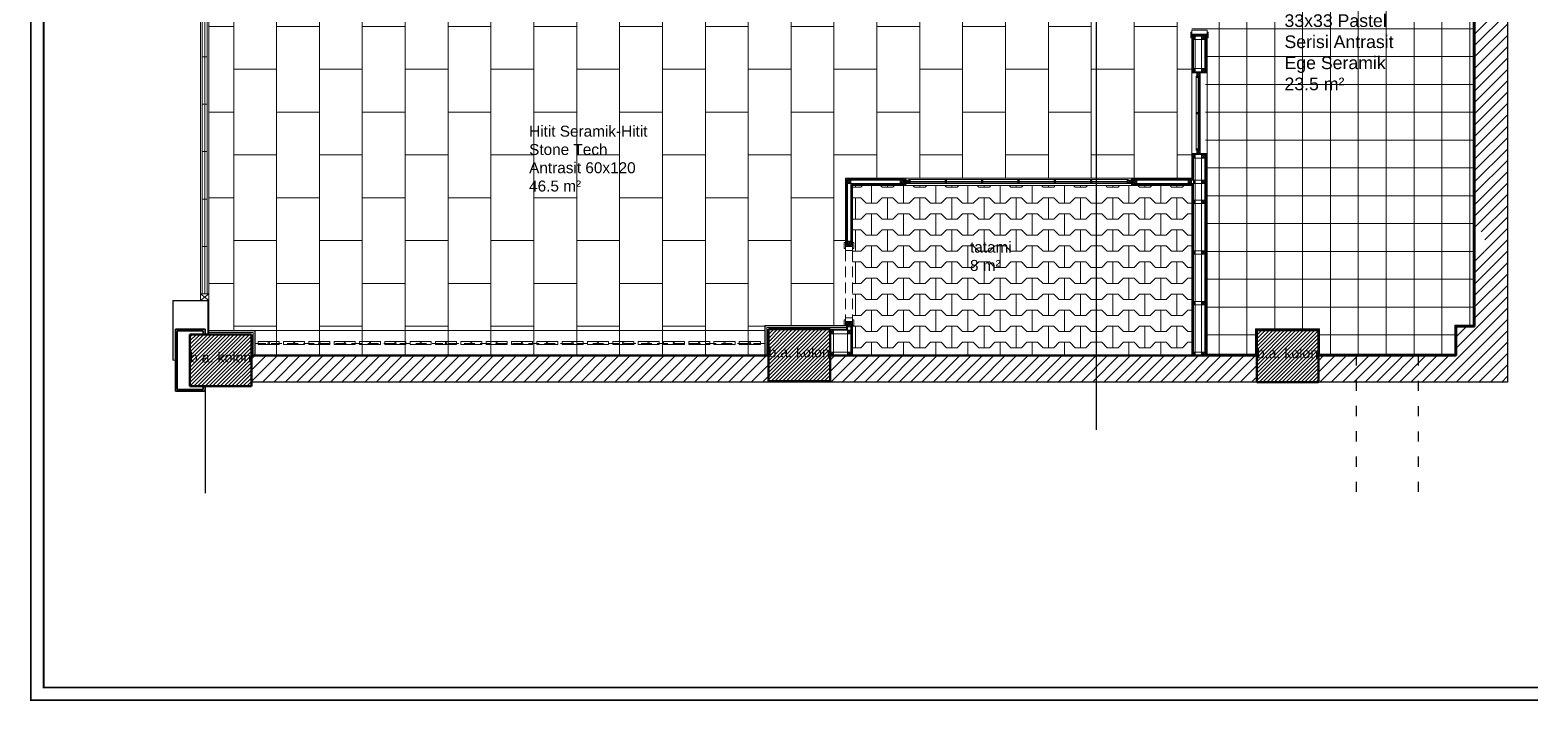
# Model space of a CAD drawing. Header units: millimetres. Extents: x 54215 to 67697, y 23496 to 56611.
# Drawn here: x 60161 to 61939, y 52211 to 53006 of the extents above; entities that cross this region are included whole.
import ezdxf

# ---------------------------------------------------------------- set-up
doc = ezdxf.new("R2010")
doc.units = ezdxf.units.MM
doc.linetypes.add('ACAD_ISO03W100', pattern=[30, 12, -18])
doc.linetypes.add('DASHED', pattern=[19.05, 12.7, -6.35])
for name, color, linetype, lineweight in [('- 0.09', 9, 'Continuous', 9), ('- 0.30', 6, 'Continuous', 30), ('- 0.35', 3, 'Continuous', 35), ('- 0.50', 30, 'Continuous', 50), ('no3_ahsap gorunus on ince', 32, 'Continuous', 13), ('no3_cam kesit arka', 141, 'Continuous', 18), ('no3_duvar kaplama', 8, 'Continuous', 0), ('no3_duvar ytong', 101, 'Continuous', 0), ('no3_döşeme kaplama', 8, 'Continuous', 0), ('no3_kutu profil gorunus', 8, 'Continuous', 0), ('no3_kutuprofil kesit', 74, 'Continuous', 18), ('no3_tefriş arka ince', 65, 'Continuous', 13), ('no3_tefriş arka kalın', 77, 'Continuous', 15), ('no3_yazı duvar', 152, 'Continuous', 0), ('no3_yazı tefriş', 152, 'Continuous', 0), ('t_tefris ince', 34, 'Continuous', 15)]:
    doc.layers.add(name, color=color, linetype=linetype, lineweight=lineweight)
doc.layers.add('0 rölöve', color=7, linetype='Continuous', true_color=0xf1380e)
for name, color, linetype, lineweight, true_color in [('no3_ahsap kesit on', 7, 'Continuous', 20, 0xfca103), ('no3_alçıpan kesit', 7, 'Continuous', 20, 0xf5003d), ('no3_doğrama kesit', 7, 'Continuous', 18, 0x35355a)]:
    doc.layers.add(name, color=color, linetype=linetype, lineweight=lineweight, true_color=true_color)
doc.styles.get("Standard").update_dxf_attribs({"font": 'arial.ttf'})

# ---------------------------------------------------------------- blocks, each defined once
blk = doc.blocks.new('asmakatplanblok')
at = {"layer": '- 0.09'}
h = blk.add_hatch(dxfattribs=at)
h.set_pattern_fill('ANSI31', color=256)
h.set_pattern_definition([(45, (61649.389, 25204.291), (-2.245064, 2.245064), [])])
h.paths.add_polyline_path([(62945, 26874.3), (62872, 26874.3), (62872, 26812.8), (62945, 26812.8)])
h.paths.add_polyline_path([(63630.5, 26869.8), (63557, 26869.8), (63557, 26808.3), (63630.5, 26808.3)])
h.paths.add_polyline_path([(64212, 26868.8), (64138.5, 26868.8), (64138.5, 26807.3), (64212, 26807.3)])
h.paths.add_polyline_path([(64209, 26081.3), (64136, 26081.3), (64136, 26019.8), (64209, 26019.8)])
h.paths.add_polyline_path([(63630.5, 26082.3), (63557.5, 26082.3), (63557.5, 26020.8), (63630.5, 26020.8)])
h.paths.add_polyline_path([(62945, 26076.3), (62872, 26076.3), (62872, 26014.8), (62945, 26014.8)])
h = blk.add_hatch(dxfattribs=at)
h.set_pattern_fill('ANSI31', color=256, scale=3)
h.set_pattern_definition([(45, (61649.389, 25204.291), (-6.735192, 6.735192), [])])
h.paths.add_polyline_path([(64394, 26197.7), (64394, 26174.4), (64406.2, 26174.4), (64406.2, 26197.7)])
h.paths.add_polyline_path([(64138.5, 26868.8), (63630.5, 26869.8), (63630.5, 26835.8), (64138.5, 26835.8)])
h.paths.add_polyline_path([(62945, 26019.8), (64136, 26019.8), (64136, 26051.3), (63630.5, 26051.3), (63630.5, 26020.8), (63557.5, 26020.8), (63557.5, 26051.3), (62945, 26051.3)])
h.paths.add_polyline_path([(63557, 26868.8), (62945, 26868.8), (62945, 26834.8), (63557, 26834.8)])
h.paths.add_polyline_path([(64209, 26019.8), (64433, 26019.8), (64433, 26868.8), (64212, 26868.8), (64212, 26831.8), (64347.5, 26831.8), (64347.5, 26823.3), (64394, 26823.3), (64394, 26085.8), (64372.1, 26085.8), (64372.1, 26051.3), (64209, 26051.3)])
at = {"layer": '- 0.30', "linetype": 'ACAD_ISO03W100'}
blk.add_lwpolyline([(64254, 25889.4), (64254, 26051.3), (64327.3, 26051.3), (64327.3, 25889.4)], dxfattribs=at)
at = {"layer": '- 0.35'}
for p, q in [((62890, 26082.3), (62855, 26082.3)), ((62855, 26082.3), (62855, 26008.8)), ((62888, 26080.3), (62857, 26080.3)), ((62857, 26080.3), (62857, 26010.8)), ((62888, 26080.3), (62888, 26076.3)), ((62890, 26082.3), (62890, 26076.3)), ((62890, 26008.8), (62855, 26008.8)), ((62888, 26010.8), (62857, 26010.8))]:
    blk.add_line(p, q, dxfattribs=at)
at = {"layer": '- 0.35', "color": 2}
for p, q in [((62888, 26010.8), (62888, 26014.8)), ((62890, 26008.8), (62890, 26014.8))]:
    blk.add_line(p, q, dxfattribs=at)
at = {"layer": '- 0.50'}
for p, q in [((64394, 26823.3), (64394, 26085.8)), ((62872, 26076.3), (62872, 26014.8)), ((62945, 26076.3), (62872, 26076.3)), ((62945, 26076.3), (62945, 26014.8)), ((63557.5, 26020.8), (63557.5, 26082.3)), ((63557.5, 26082.3), (63630.5, 26082.3)), ((63630.5, 26082.3), (63630.5, 26020.8)), ((64136, 26019.8), (64136, 26081.3)), ((64136, 26081.3), (64209, 26081.3)), ((64209, 26081.3), (64209, 26019.8)), ((64372.1, 26051.3), (64372.1, 26085.8)), ((64372.1, 26085.8), (64394, 26085.8)), ((62945, 26051.3), (63557.5, 26051.3)), ((63630.5, 26051.3), (64136, 26051.3)), ((64209, 26051.3), (64372.1, 26051.3)), ((63557.5, 26020.8), (63630.5, 26020.8)), ((64136, 26019.8), (64209, 26019.8)), ((62945, 26014.8), (62872, 26014.8))]:
    blk.add_line(p, q, dxfattribs=at)
at = {"color": 1}
blk.add_line((64077.3, 26431.2), (64059, 26431.2), dxfattribs=at)
for p, q in [((63719.8, 26261.3), (63719.8, 26252.9)), ((63987.8, 26261.3), (63987.8, 26252.9)), ((64058.8, 26051.3), (63657.2, 26051.3))]:
    blk.add_line(p, q)
at = {"layer": '0 rölöve'}
blk.add_line((62890, 26008.8), (62890, 25887.9), dxfattribs=at)
blk.add_lwpolyline([(64212, 26868.8), (64433, 26868.8), (64433, 26019.8), (62945, 26019.8)], dxfattribs=at)
at = {"layer": 'no3_ahsap gorunus on ince'}
for p, q in [((62949.4, 26080.7), (63552.7, 26080.7)), ((63522, 26051.3), (62945.9, 26051.3))]:
    blk.add_line(p, q, dxfattribs=at)
for points in [[(63647.3, 26178.2), (63648.8, 26178.2), (63648.8, 26185.2), (63647.3, 26185.2)], [(63648.8, 26180.4), (63657.2, 26180.4), (63657.2, 26175.9), (63648.8, 26175.9)], [(63658.7, 26178.2), (63657.2, 26178.2), (63657.2, 26185.2), (63658.7, 26185.2)], [(63647.3, 26093.7), (63648.8, 26093.7), (63648.8, 26086.7), (63647.3, 26086.7)], [(63648.8, 26091.4), (63657.2, 26091.4), (63657.2, 26095.9), (63648.8, 26095.9)], [(63658.7, 26093.7), (63657.2, 26093.7), (63657.2, 26086.7), (63658.7, 26086.7)]]:
    blk.add_lwpolyline(points, close=True, dxfattribs=at)
at = {"layer": 'no3_ahsap kesit on'}
for points in [[(62894.7, 26080.3), (62949, 26080.3), (62949, 26051.3)], [(62894.7, 26078.3), (62947, 26078.3), (62947, 26051.3)], [(63553.5, 26051.3), (63553.5, 26086.3), (63649.8, 26086.3)], [(63555.5, 26051.3), (63555.5, 26084.3), (63649.8, 26084.3)], [(62953, 26067.8), (62978, 26067.8), (62978, 26064.2), (62953, 26064.2), (62953, 26067.8)], [(62983, 26067.8), (63008, 26067.8), (63008, 26064.2), (62983, 26064.2), (62983, 26067.8)], [(63013, 26067.8), (63038, 26067.8), (63038, 26064.2), (63013, 26064.2), (63013, 26067.8)], [(63043, 26067.8), (63068, 26067.8), (63068, 26064.2), (63043, 26064.2), (63043, 26067.8)], [(63073, 26067.8), (63098, 26067.8), (63098, 26064.2), (63073, 26064.2), (63073, 26067.8)], [(63103, 26067.8), (63128, 26067.8), (63128, 26064.2), (63103, 26064.2), (63103, 26067.8)], [(63133, 26067.8), (63158, 26067.8), (63158, 26064.2), (63133, 26064.2), (63133, 26067.8)], [(63163, 26067.8), (63188, 26067.8), (63188, 26064.2), (63163, 26064.2), (63163, 26067.8)], [(63193, 26067.8), (63218, 26067.8), (63218, 26064.2), (63193, 26064.2), (63193, 26067.8)], [(63223, 26067.8), (63248, 26067.8), (63248, 26064.2), (63223, 26064.2), (63223, 26067.8)], [(63253, 26067.8), (63278, 26067.8), (63278, 26064.2), (63253, 26064.2), (63253, 26067.8)], [(63283, 26067.8), (63308, 26067.8), (63308, 26064.2), (63283, 26064.2), (63283, 26067.8)], [(63313, 26067.8), (63338, 26067.8), (63338, 26064.2), (63313, 26064.2), (63313, 26067.8)], [(63343, 26067.8), (63368, 26067.8), (63368, 26064.2), (63343, 26064.2), (63343, 26067.8)], [(63373, 26067.8), (63398, 26067.8), (63398, 26064.2), (63373, 26064.2), (63373, 26067.8)], [(63403, 26067.8), (63428, 26067.8), (63428, 26064.2), (63403, 26064.2), (63403, 26067.8)], [(63433, 26067.8), (63458, 26067.8), (63458, 26064.2), (63433, 26064.2), (63433, 26067.8)], [(63463, 26067.8), (63488, 26067.8), (63488, 26064.2), (63463, 26064.2), (63463, 26067.8)], [(63493, 26067.8), (63518, 26067.8), (63518, 26064.2), (63493, 26064.2), (63493, 26067.8)], [(63523, 26067.8), (63548, 26067.8), (63548, 26064.2), (63523, 26064.2), (63523, 26067.8)]]:
    blk.add_lwpolyline(points, dxfattribs=at)
at = {"layer": 'no3_alçıpan kesit'}
for p, q in [((64060, 26431.2), (64075.8, 26431.2)), ((64060, 26430), (64075.8, 26430)), ((64060, 26387.5), (64075.8, 26387.5)), ((64060, 26386.3), (64075.8, 26386.3)), ((64060, 26290.6), (64075.8, 26290.6)), ((64060, 26289.4), (64075.8, 26289.4)), ((64060, 26255.1), (64061.2, 26255.1)), ((64060, 26253.9), (64060, 26051.3)), ((64061.2, 26255.1), (64061.2, 26051.3)), ((62893.5, 26116.3), (62893.5, 26076.3)), ((62894.7, 26116.3), (62894.7, 26076.3)), ((63630.5, 26082.3), (63651, 26082.3)), ((63630.5, 26081.1), (63651, 26081.1))]:
    blk.add_line(p, q, dxfattribs=at)
for points in [[(64060, 26386.3), (64060, 26431.2)], [(64061.2, 26386.3), (64061.2, 26431.2)], [(64074.6, 26386.3), (64074.6, 26431.2)], [(64075.8, 26386.3), (64075.8, 26431.2)], [(64060, 26259.1), (64060, 26290.6)], [(64061.2, 26259.1), (64061.2, 26290.6)], [(64074.6, 26051.3), (64074.6, 26290.6)], [(64075.8, 26051.3), (64075.8, 26290.6)], [(64060, 26260.3), (63988.8, 26260.3), (63988.8, 26253.9), (64060, 26253.9)], [(64061.2, 26259.1), (63990, 26259.1), (63990, 26255.1), (64060, 26255.1)], [(64060, 26051.3), (64060, 26255.1)], [(64060, 26051.3), (64060, 26255.1)], [(63649.8, 26082.3), (63649.8, 26090.4), (63656.2, 26090.4), (63656.2, 26051.3)], [(63651, 26081.1), (63651, 26089.2), (63655, 26089.2), (63655, 26051.3)]]:
    blk.add_lwpolyline(points, dxfattribs=at)
for points in [[(63718.8, 26253.9), (63718.8, 26260.3), (63649.8, 26260.3), (63649.8, 26181.4), (63656.2, 26181.4), (63656.2, 26253.9)], [(63717.6, 26255.1), (63717.6, 26259.1), (63651, 26259.1), (63651, 26182.6), (63655, 26182.6), (63655, 26255.1)]]:
    blk.add_lwpolyline(points, close=True, dxfattribs=at)
at = {"layer": 'no3_cam kesit arka'}
for p, q in [((64066.6, 26294.6), (64066.6, 26382.3)), ((64067.1, 26294.6), (64067.1, 26382.3)), ((64067.6, 26294.6), (64067.6, 26382.3)), ((63723.8, 26257.6), (63983.8, 26257.6)), ((63723.8, 26257.1), (63983.8, 26257.1)), ((63723.8, 26256.6), (63983.8, 26256.6))]:
    blk.add_line(p, q, dxfattribs=at)
at = {"layer": 'no3_doğrama kesit'}
for p, q in [((62886.7, 26574.1), (62886.7, 26124.3)), ((62889.7, 26574.1), (62889.7, 26124.3)), ((62892.7, 26574.1), (62892.7, 26124.3)), ((62886.7, 26405.4), (62892.7, 26405.4)), ((62886.7, 26349.2), (62892.7, 26349.2)), ((62886.7, 26293), (62892.7, 26293)), ((62886.7, 26236.7), (62892.7, 26236.7)), ((62886.7, 26180.5), (62892.7, 26180.5))]:
    blk.add_line(p, q, dxfattribs=at)
for p in [(62889.7, 26405.4), (62889.7, 26349.2), (62889.7, 26293), (62889.7, 26236.7), (62889.7, 26180.5)]:
    blk.add_point(p, dxfattribs=at)
at = {"layer": 'no3_duvar kaplama'}
for p, q in [((64392.5, 26087.3), (64392.5, 26714.3)), ((64393.5, 26086.3), (64393.5, 26715.3)), ((64059, 26386.3), (64059, 26432.4)), ((64059, 26386.3), (64067.4, 26386.3)), ((64075.8, 26386.3), (64077.3, 26386.3)), ((64059, 26290.6), (64059, 26261.3)), ((64059, 26290.6), (64067.4, 26290.6)), ((64059, 26290.6), (64077.3, 26290.6)), ((64059, 26290.6), (64067.4, 26290.6)), ((63648.8, 26261.3), (63719.8, 26261.3)), ((64059, 26252.9), (64059, 26051.3)), ((63648.8, 26086.3), (63648.8, 26091.4)), ((63657.2, 26051.3), (63657.2, 26091.4)), ((64370.6, 26082.8), (64370.6, 26087.3)), ((64370.6, 26087.3), (64392.5, 26087.3)), ((64370.6, 26081.8), (64371.6, 26081.8)), ((64371.6, 26081.8), (64371.6, 26086.3)), ((64371.6, 26086.3), (64393.5, 26086.3))]:
    blk.add_line(p, q, dxfattribs=at)
at = {"layer": 'no3_duvar kaplama', "color": 251, "linetype": 'DASHED'}
for p, q in [((63648.8, 26175.9), (63648.8, 26095.9)), ((63657.2, 26175.9), (63657.2, 26095.9))]:
    blk.add_line(p, q, dxfattribs=at)
at = {"layer": 'no3_duvar kaplama'}
for points in [[(64076.3, 26431.2), (64076.3, 26386.3)], [(64077.3, 26431.2), (64077.3, 26386.3)], [(64076.3, 26290.6), (64076.3, 26081.8), (64077.3, 26081.8)], [(64077.3, 26290.6), (64077.3, 26082.8)], [(63719.8, 26252.9), (63719.8, 26261.3), (63648.8, 26261.3), (63648.8, 26180.4), (63657.2, 26180.4), (63657.2, 26252.9), (63719.8, 26252.9)], [(64059, 26261.3), (63987.8, 26261.3), (63987.8, 26252.9), (64059, 26252.9)], [(63553.1, 26051.3), (63553.1, 26086.7), (63648.8, 26086.7)], [(63648.8, 26086.3), (63648.8, 26091.4), (63657.2, 26091.4), (63657.2, 26051.3)], [(62894.7, 26080.7), (62949.4, 26080.7), (62949.4, 26051.3)], [(64076.3, 26081.8), (64076.3, 26051.8), (64135.5, 26051.8), (64135.5, 26081.8)], [(64077.3, 26082.8), (64077.3, 26052.8), (64134.5, 26052.8), (64134.5, 26082.8)], [(64134.5, 26082.8), (64210.5, 26082.8)], [(64134.5, 26081.8), (64210.5, 26081.8)], [(64209.5, 26081.8), (64209.5, 26051.8), (64371.6, 26051.8), (64371.6, 26082.8)], [(64210.5, 26082.8), (64210.5, 26052.8), (64370.6, 26052.8), (64370.6, 26082.8)]]:
    blk.add_lwpolyline(points, dxfattribs=at)
at = {"layer": 'no3_duvar ytong', "lineweight": 13}
for p, q in [((63648.8, 26180.4), (63648.8, 26261.3)), ((63657.2, 26180.4), (63657.2, 26252.9)), ((63657.2, 26252.9), (63719.8, 26252.9)), ((63987.8, 26261.3), (64058.8, 26261.3))]:
    blk.add_line(p, q, dxfattribs=at)
blk.add_lwpolyline([(63648.8, 26180.4), (63657.2, 26180.4)], dxfattribs=at)
at = {"layer": 'no3_kutu profil gorunus'}
for p, q in [((62884.7, 26124.3), (62884.3, 26757.8)), ((62894.3, 26757.8), (62894.7, 26124.3)), ((64064.1, 26296.1), (64064.1, 26380.8)), ((64069.1, 26296.1), (64069.1, 26380.8)), ((63725.3, 26260.1), (63982.3, 26260.1)), ((63725.3, 26255.1), (63982.3, 26255.1))]:
    blk.add_line(p, q, dxfattribs=at)
for points in [[(64063.2, 26426), (64070.6, 26426), (64070.6, 26391.5), (64063.2, 26391.5)], [(64063.2, 26285.4), (64070.6, 26285.4), (64070.6, 26259.1), (64063.2, 26259.1)], [(64063.2, 26255.1), (64070.6, 26255.1), (64070.6, 26235.3), (64063.2, 26235.3)], [(64063.2, 26231.3), (64070.6, 26231.3), (64070.6, 26175.3), (64063.2, 26175.3)], [(64063.2, 26171.3), (64070.6, 26171.3), (64070.6, 26115.3), (64063.2, 26115.3)], [(64063.2, 26111.3), (64070.6, 26111.3), (64070.6, 26055.3), (64063.2, 26055.3)], [(63634.5, 26077.1), (63651, 26077.1), (63651, 26055.3), (63634.5, 26055.3)]]:
    blk.add_lwpolyline(points, close=True, dxfattribs=at)
at = {"layer": 'no3_kutuprofil kesit'}
for p, q in [((64063.2, 26426), (64061.2, 26430)), ((64063.2, 26430), (64061.2, 26426)), ((64074.6, 26426), (64070.6, 26430)), ((64074.6, 26430), (64070.6, 26426)), ((64063.2, 26387.5), (64061.2, 26391.5)), ((64063.2, 26391.5), (64061.2, 26387.5)), ((64074.6, 26391.5), (64070.6, 26387.5)), ((64074.6, 26387.5), (64070.6, 26391.5)), ((64064.1, 26382.3), (64066.6, 26380.8)), ((64066.6, 26382.3), (64064.1, 26380.8)), ((64069.1, 26386.3), (64065.1, 26382.3)), ((64069.1, 26382.3), (64065.1, 26386.3)), ((64067.6, 26382.3), (64069.1, 26380.8)), ((64069.1, 26382.3), (64067.6, 26380.8)), ((64064.1, 26337.7), (64066.6, 26339.2)), ((64066.6, 26337.7), (64064.1, 26339.2)), ((64067.6, 26337.7), (64069.1, 26339.2)), ((64069.1, 26337.7), (64067.6, 26339.2)), ((64063.2, 26289.4), (64061.2, 26285.4)), ((64063.2, 26285.4), (64061.2, 26289.4)), ((64064.1, 26294.6), (64066.6, 26296.1)), ((64066.6, 26294.6), (64064.1, 26296.1)), ((64064.1, 26294.6), (64066.6, 26296.1)), ((64066.6, 26294.6), (64064.1, 26296.1)), ((64069.1, 26290.6), (64065.1, 26294.6)), ((64069.1, 26294.6), (64065.1, 26290.6)), ((64067.6, 26294.6), (64069.1, 26296.1)), ((64069.1, 26294.6), (64067.6, 26296.1)), ((64067.6, 26294.6), (64069.1, 26296.1)), ((64069.1, 26294.6), (64067.6, 26296.1)), ((64074.6, 26289.4), (64070.6, 26285.4)), ((64074.6, 26285.4), (64070.6, 26289.4)), ((63651, 26255.1), (63655, 26259.1)), ((63655, 26255.1), (63651, 26259.1)), ((63713.6, 26255.1), (63717.6, 26259.1)), ((63717.6, 26255.1), (63713.6, 26259.1)), ((63719.8, 26255.1), (63723.8, 26259.1)), ((63723.8, 26255.1), (63719.8, 26259.1)), ((63723.8, 26260.1), (63725.3, 26257.6)), ((63723.8, 26257.6), (63725.3, 26260.1)), ((63723.8, 26256.6), (63725.3, 26255.1)), ((63723.8, 26255.1), (63725.3, 26256.6)), ((63766.8, 26260.1), (63768.3, 26257.6)), ((63766.8, 26257.6), (63768.3, 26260.1)), ((63766.8, 26256.6), (63768.3, 26255.1)), ((63766.8, 26255.1), (63768.3, 26256.6)), ((63809.9, 26260.1), (63811.4, 26257.6)), ((63809.9, 26257.6), (63811.4, 26260.1)), ((63809.9, 26256.6), (63811.4, 26255.1)), ((63809.9, 26255.1), (63811.4, 26256.6)), ((63853, 26260.1), (63854.5, 26257.6)), ((63853, 26257.6), (63854.5, 26260.1)), ((63853, 26256.6), (63854.5, 26255.1)), ((63853, 26255.1), (63854.5, 26256.6)), ((63896.1, 26260.1), (63897.6, 26257.6)), ((63896.1, 26257.6), (63897.6, 26260.1)), ((63896.1, 26256.6), (63897.6, 26255.1)), ((63896.1, 26255.1), (63897.6, 26256.6)), ((63939.2, 26260.1), (63940.7, 26257.6)), ((63939.2, 26257.6), (63940.7, 26260.1)), ((63939.2, 26256.6), (63940.7, 26255.1)), ((63939.2, 26255.1), (63940.7, 26256.6)), ((63983.8, 26260.1), (63982.3, 26257.6)), ((63983.8, 26257.6), (63982.3, 26260.1)), ((63983.8, 26256.6), (63982.3, 26255.1)), ((63983.8, 26255.1), (63982.3, 26256.6)), ((63987.8, 26255.1), (63983.8, 26259.1)), ((63983.8, 26255.1), (63987.8, 26259.1)), ((63990, 26255.1), (63994, 26259.1)), ((63994, 26255.1), (63990, 26259.1)), ((64054.8, 26255.1), (64058.8, 26259.1)), ((64058.8, 26255.1), (64054.8, 26259.1)), ((64063.2, 26259.1), (64061.2, 26255.1)), ((64063.2, 26255.1), (64061.2, 26259.1)), ((64074.6, 26259.1), (64070.6, 26255.1)), ((64074.6, 26255.1), (64070.6, 26259.1)), ((64063.2, 26235.3), (64061.2, 26231.3)), ((64063.2, 26231.3), (64061.2, 26235.3)), ((64074.6, 26235.3), (64070.6, 26231.3)), ((64074.6, 26231.3), (64070.6, 26235.3)), ((63651, 26182.6), (63655, 26186.6)), ((63655, 26182.6), (63651, 26186.6)), ((64063.2, 26175.3), (64061.2, 26171.3)), ((64063.2, 26171.3), (64061.2, 26175.3)), ((64074.6, 26175.3), (64070.6, 26171.3)), ((64074.6, 26171.3), (64070.6, 26175.3)), ((62894.7, 26124.3), (62884.7, 26116.3)), ((62894.7, 26116.3), (62884.7, 26124.3)), ((64063.2, 26115.3), (64061.2, 26111.3)), ((64063.2, 26111.3), (64061.2, 26115.3)), ((64074.6, 26115.3), (64070.6, 26111.3)), ((64074.6, 26111.3), (64070.6, 26115.3)), ((63651, 26085.2), (63655, 26089.2)), ((63655, 26085.2), (63651, 26089.2)), ((63630.5, 26077.1), (63634.5, 26081.1)), ((63634.5, 26077.1), (63630.5, 26081.1)), ((63651, 26077.1), (63655, 26081.1)), ((63655, 26077.1), (63651, 26081.1)), ((63630.5, 26051.3), (63634.5, 26055.3)), ((63634.5, 26051.3), (63630.5, 26055.3)), ((63651, 26051.3), (63655, 26055.3)), ((63655, 26051.3), (63651, 26055.3)), ((64063.2, 26055.3), (64061.2, 26051.3)), ((64063.2, 26051.3), (64061.2, 26055.3)), ((64074.6, 26055.3), (64070.6, 26051.3)), ((64074.6, 26051.3), (64070.6, 26055.3))]:
    blk.add_line(p, q, dxfattribs=at)
for points in [[(64063.2, 26426), (64063.2, 26430), (64061.2, 26430), (64061.2, 26426)], [(64074.6, 26426), (64074.6, 26430), (64070.6, 26430), (64070.6, 26426)], [(64063.2, 26387.5), (64063.2, 26391.5), (64061.2, 26391.5), (64061.2, 26387.5)], [(64074.6, 26387.5), (64074.6, 26391.5), (64070.6, 26391.5), (64070.6, 26387.5)], [(64066.6, 26382.3), (64066.6, 26380.8), (64064.1, 26380.8), (64064.1, 26382.3)], [(64069.1, 26386.3), (64069.1, 26382.3), (64065.1, 26382.3), (64065.1, 26386.3)], [(64069.1, 26382.3), (64069.1, 26380.8), (64067.6, 26380.8), (64067.6, 26382.3)], [(64066.6, 26337.7), (64066.6, 26339.2), (64064.1, 26339.2), (64064.1, 26337.7)], [(64069.1, 26337.7), (64069.1, 26339.2), (64067.6, 26339.2), (64067.6, 26337.7)], [(64063.2, 26289.4), (64063.2, 26285.4), (64061.2, 26285.4), (64061.2, 26289.4)], [(64066.6, 26294.6), (64066.6, 26296.1), (64064.1, 26296.1), (64064.1, 26294.6)], [(64066.6, 26294.6), (64066.6, 26296.1), (64064.1, 26296.1), (64064.1, 26294.6)], [(64069.1, 26290.6), (64069.1, 26294.6), (64065.1, 26294.6), (64065.1, 26290.6)], [(64069.1, 26294.6), (64069.1, 26296.1), (64067.6, 26296.1), (64067.6, 26294.6)], [(64069.1, 26294.6), (64069.1, 26296.1), (64067.6, 26296.1), (64067.6, 26294.6)], [(64074.6, 26289.4), (64074.6, 26285.4), (64070.6, 26285.4), (64070.6, 26289.4)], [(63651, 26255.1), (63655, 26255.1), (63655, 26259.1), (63651, 26259.1)], [(63713.6, 26255.1), (63717.6, 26255.1), (63717.6, 26259.1), (63713.6, 26259.1)], [(63719.8, 26255.1), (63723.8, 26255.1), (63723.8, 26259.1), (63719.8, 26259.1)], [(63723.8, 26257.6), (63725.3, 26257.6), (63725.3, 26260.1), (63723.8, 26260.1)], [(63723.8, 26255.1), (63725.3, 26255.1), (63725.3, 26256.6), (63723.8, 26256.6)], [(63766.8, 26257.6), (63768.3, 26257.6), (63768.3, 26260.1), (63766.8, 26260.1)], [(63766.8, 26255.1), (63768.3, 26255.1), (63768.3, 26256.6), (63766.8, 26256.6)], [(63809.9, 26257.6), (63811.4, 26257.6), (63811.4, 26260.1), (63809.9, 26260.1)], [(63809.9, 26255.1), (63811.4, 26255.1), (63811.4, 26256.6), (63809.9, 26256.6)], [(63853, 26257.6), (63854.5, 26257.6), (63854.5, 26260.1), (63853, 26260.1)], [(63853, 26255.1), (63854.5, 26255.1), (63854.5, 26256.6), (63853, 26256.6)], [(63896.1, 26257.6), (63897.6, 26257.6), (63897.6, 26260.1), (63896.1, 26260.1)], [(63896.1, 26255.1), (63897.6, 26255.1), (63897.6, 26256.6), (63896.1, 26256.6)], [(63939.2, 26257.6), (63940.7, 26257.6), (63940.7, 26260.1), (63939.2, 26260.1)], [(63939.2, 26255.1), (63940.7, 26255.1), (63940.7, 26256.6), (63939.2, 26256.6)], [(63983.8, 26257.6), (63982.3, 26257.6), (63982.3, 26260.1), (63983.8, 26260.1)], [(63983.8, 26255.1), (63982.3, 26255.1), (63982.3, 26256.6), (63983.8, 26256.6)], [(63987.8, 26255.1), (63983.8, 26255.1), (63983.8, 26259.1), (63987.8, 26259.1)], [(63990, 26255.1), (63994, 26255.1), (63994, 26259.1), (63990, 26259.1)], [(64054.8, 26255.1), (64058.8, 26255.1), (64058.8, 26259.1), (64054.8, 26259.1)], [(64063.2, 26259.1), (64063.2, 26255.1), (64061.2, 26255.1), (64061.2, 26259.1)], [(64074.6, 26259.1), (64074.6, 26255.1), (64070.6, 26255.1), (64070.6, 26259.1)], [(64063.2, 26235.3), (64063.2, 26231.3), (64061.2, 26231.3), (64061.2, 26235.3)], [(64074.6, 26235.3), (64074.6, 26231.3), (64070.6, 26231.3), (64070.6, 26235.3)], [(63651, 26182.6), (63655, 26182.6), (63655, 26186.6), (63651, 26186.6)], [(64063.2, 26175.3), (64063.2, 26171.3), (64061.2, 26171.3), (64061.2, 26175.3)], [(64074.6, 26175.3), (64074.6, 26171.3), (64070.6, 26171.3), (64070.6, 26175.3)], [(62884.7, 26116.3), (62894.7, 26116.3), (62894.7, 26124.3), (62884.7, 26124.3)], [(64063.2, 26115.3), (64063.2, 26111.3), (64061.2, 26111.3), (64061.2, 26115.3)], [(64074.6, 26115.3), (64074.6, 26111.3), (64070.6, 26111.3), (64070.6, 26115.3)], [(63651, 26085.2), (63655, 26085.2), (63655, 26089.2), (63651, 26089.2)], [(63630.5, 26077.1), (63634.5, 26077.1), (63634.5, 26081.1), (63630.5, 26081.1)], [(63651, 26077.1), (63655, 26077.1), (63655, 26081.1), (63651, 26081.1)], [(63630.5, 26051.3), (63634.5, 26051.3), (63634.5, 26055.3), (63630.5, 26055.3)], [(63651, 26051.3), (63655, 26051.3), (63655, 26055.3), (63651, 26055.3)], [(64063.2, 26055.3), (64063.2, 26051.3), (64061.2, 26051.3), (64061.2, 26055.3)], [(64074.6, 26055.3), (64074.6, 26051.3), (64070.6, 26051.3), (64070.6, 26055.3)]]:
    blk.add_lwpolyline(points, close=True, dxfattribs=at)
for points in [[(62895, 26116.3), (62852, 26116.3), (62852, 26045.5), (62855, 26045.5)], [(62895, 26116.1), (62852.2, 26116.1), (62852.2, 26045.7), (62855, 26045.7)]]:
    blk.add_lwpolyline(points, dxfattribs=at)
for centre in [(62965.5, 26066), (62995.5, 26066), (63025.5, 26066), (63055.5, 26066), (63085.5, 26066), (63115.5, 26066), (63145.5, 26066), (63175.5, 26066), (63205.5, 26066), (63235.5, 26066), (63265.5, 26066), (63295.5, 26066), (63325.5, 26066), (63355.5, 26066), (63385.5, 26066), (63415.5, 26066), (63445.5, 26066), (63475.5, 26066), (63505.5, 26066), (63535.5, 26066)]:
    blk.add_circle(centre, 1.05, dxfattribs=at)
at = {"layer": 'no3_tefriş arka ince', "linetype": 'DASHED'}
blk.add_lwpolyline([(62949.4, 26065.5), (63553.1, 26065.5)], dxfattribs=at)
at = {"layer": 'no3_tefriş arka kalın'}
for p, q in [((64059, 26290.6), (64059, 26386.3)), ((64077.3, 26386.3), (64077.3, 26290.6)), ((63719.8, 26261.3), (63987.8, 26261.3)), ((63987.8, 26252.9), (63719.8, 26252.9))]:
    blk.add_line(p, q, dxfattribs=at)
at = {"layer": 't_tefris ince'}
for points in [[(64059, 26434.7), (64057.8, 26434.7), (64057.8, 26427.7), (64059, 26427.7)], [(64077.3, 26434.7), (64078.5, 26434.7), (64078.5, 26427.7), (64077.3, 26427.7)]]:
    blk.add_lwpolyline(points, close=True, dxfattribs=at)
blk.add_lwpolyline([(64059, 26432.4), (64059, 26436.9), (64077.3, 26436.9), (64077.3, 26435.9), (64077.3, 26435.9), (64077.3, 26432.4), (64059, 26432.4)], dxfattribs=at)
at = {"layer": '0 rölöve'}
for p in [(62872.1, 26043), (63557.6, 26049), (64136.1, 26048)]:
    blk.add_text('b.a. kolon', height=12, dxfattribs=at).set_placement(p)

msp = doc.modelspace()

# ---------------------------------------------------------------- hatches: boundary and pattern name
at = {"layer": 'no3_döşeme kaplama', "lineweight": 5}
h = msp.add_hatch(dxfattribs=at)
h.set_pattern_fill('_USER', color=256, scale=33, pattern_type=0)
h.set_pattern_definition([(0, (52362.672, 55614.612), (0, 33), []), (90, (52362.672, 55614.612), (-33, 2e-15), [])])
h.paths.add_polyline_path([(61432.868, 53403.285), (61615.336, 53403.285), (61615.336, 53374.785), (61685.836, 53374.785), (61685.836, 53283.285), (61870.836, 53283.285), (61870.836, 52656.285), (61848.9, 52656.285), (61848.9, 52621.785), (61688.836, 52621.785), (61688.836, 52651.785), (61612.836, 52651.785), (61612.836, 52621.785), (61553.586, 52621.785), (61553.586, 52992.598), (61537.286, 52992.598), (61537.286, 53076.598), (61553.586, 53076.598), (61553.586, 53143.15), (61553.347, 53154.077), (61552.707, 53164.097), (61550.803, 53180.34), (61547.19, 53199.322), (61541.199, 53220.842), (61533.426, 53241.469), (61525.28, 53258.659), (61516.783, 53273.665), (61507.882, 53287.19), (61498.727, 53299.358), (61486.22, 53313.8), (61469.852, 53329.769), (61459.413, 53338.561), (61446.018, 53348.518), (61432.868, 53357.029)])
h = msp.add_hatch(dxfattribs=at)
h.set_pattern_fill('AR-B816', color=256, scale=0.25, angle=90, style=0)
h.set_pattern_definition([(90, (43689.05, 19634.885), (-50.8, 3e-15), []), (180, (43689.05, 19634.885), (-50.8, -50.8), [50.8, -50.8])])
h.paths.add_polyline_path([(60373.002, 52649.685), (60427.736, 52649.685), (60427.736, 52620.285), (61031.436, 52620.285), (61031.436, 52655.685), (61127.086, 52655.685), (61127.086, 52830.285), (61537.286, 52830.285), (61537.286, 53131.203), (61536.286, 53131.203), (61536.286, 53135.203), (61538.275, 53135.203), (61538.41, 53143.15), (61427.086, 53143.15), (61426.866, 53143.144), (61426.423, 53132.708), (61425.534, 53125.084), (61423.347, 53113.916), (61420.494, 53104.048), (61417.249, 53095.441), (61413.487, 53087.326), (61409.254, 53079.687), (61403.697, 53071.252), (61398.891, 53065.003), (61392.129, 53057.429), (61385.676, 53051.241), (61378.699, 53045.467), (61370.596, 53039.753), (61362.841, 53035.133), (61355.606, 53031.478), (61346.853, 53027.816), (61336.86, 53024.56), (61327.994, 53022.435), (61319.892, 53021.086), (61309.457, 53020.155), (61303.88, 53020.023), (61303.745, 53023.469), (61298.993, 53023.563), (61290.721, 53024.18), (61277.78, 53026.319), (61265.242, 53029.832), (61250.42, 53036.006), (61238.452, 53042.85), (61228.93, 53049.737), (61223.544, 53054.319), (61221.958, 53055.804), (61219.589, 53053.274), (61216.714, 53056.056), (61214.098, 53048.703), (61199.966, 53053.733), (61202.582, 53061.085), (61198.596, 53060.745), (61198.352, 53064.29), (61196.184, 53064.148), (61185.205, 53064.001), (61172.216, 53065.249), (61159.814, 53067.804), (61147.448, 53071.772), (61134.818, 53077.451), (61123.729, 53084.014), (61114.43, 53090.888), (61112.25, 53088.219), (61105.55, 53094.109), (61102.543, 53097.051), (61097.991, 53101.915), (61090.257, 53111.58), (61086.255, 53111.608), (61080.282, 53111.608), (61080.282, 53112.082), (60379.336, 53112.082), (60379.336, 53111.608), (60373.336, 53111.608)])
h = msp.add_hatch(dxfattribs=at)
h.set_pattern_fill('FINETTA', color=256, scale=0.25, style=0)
h.set_pattern_definition([(0, (43682.698, 19634.885), (19.05, 19.05), [12.7, -25.4]), (0, (43701.748, 19641.235), (19.05, 19.05), [12.7, -25.4]), (90, (43689.048, 19634.885), (-19.05, 19.05), [25.4, -12.7]), (45, (43695.398, 19634.885), (-19.05, 19.05), [8.980256, -17.960512]), (135, (43682.698, 19634.885), (-19.05, -19.05), [8.980256, -17.960512])])
h.paths.add_polyline_path([(61135.486, 52821.885), (61537.286, 52821.885), (61537.286, 52620.285), (61135.486, 52620.285)])

# ---------------------------------------------------------------- linework, layer by layer
msp.add_line((61424.532, 52532.09), (61424.532, 53487.085))
at = {"color": 252, "const_width": 2.135}
for points in [[(62947.87, 52211.617), (60162.092, 52211.617), (60162.092, 54011.617), (62947.87, 54011.617), (62947.87, 52872.569, -0.41421356), (62922.784, 52847.482), (62543.978, 52847.482, 0.41421356), (62533.943, 52837.448), (62533.943, 52593.61, 0.41421356), (62543.978, 52583.575), (62922.784, 52583.575, -0.41421356), (62947.87, 52558.489), (62947.87, 52211.617)], [(62932.819, 52872.569, -0.41421356), (62922.784, 52862.534), (62543.978, 52862.534, 0.41421356), (62518.891, 52837.448), (62518.891, 52593.61, 0.41421356), (62543.978, 52568.524), (62922.784, 52568.524, -0.41421356), (62932.819, 52558.489), (62932.819, 52226.669), (60177.144, 52226.669), (60177.144, 53996.565), (62932.819, 53996.565), (62932.819, 52872.569)]]:
    msp.add_lwpolyline(points, format="xyb", dxfattribs=at)

# ---------------------------------------------------------------- block references
msp.add_blockref('asmakatplanblok', (-2521.664, 26569.003))

# ---------------------------------------------------------------- texts
at = {"layer": 'no3_yazı duvar', "char_height": 13, "width": 143.81258, "attachment_point": 1}
for s, insert in [('Hitit Seramik-Hitit Stone Tech Antrasit 60x120\\P46.5 m²', (60752.342, 52892.692)), ('tatami\\P8 m²', (61274.639, 52755.232))]:
    msp.add_mtext(s, dxfattribs=dict(at, insert=insert))
at = {"layer": 'no3_yazı tefriş', "extrusion": (1.38808e-07, 2.56536e-07, 1), "insert": (61647.206, 52979.664), "char_height": 15, "width": 162.41053, "attachment_point": 4, "text_direction": (1, 0, 0)}
msp.add_mtext('33x33 Pastel Serisi Antrasit Ege Seramik\\P23.5 m²', dxfattribs=at)

doc.saveas('drawing.dxf')
